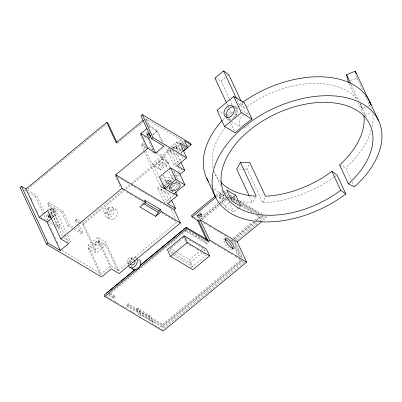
<?xml version="1.0" encoding="UTF-8"?>
<svg xmlns="http://www.w3.org/2000/svg" width="402" height="402" viewBox="0 0 402 402"><rect width="100%" height="100%" fill="white"/><g stroke="black" fill="none" stroke-linecap="round" stroke-linejoin="round"><path stroke-width="0.3" stroke-dasharray="2.01 1.51" d="M333.781 177.413A90.038 55.556 -25 0 1 262.797 202.859L247.039 169.066L249.265 163.539M262.797 202.859L265.25 196.779M239.798 201.186A90.038 55.556 -25 0 0 252.441 202.844L255.627 197.231M141.434 204.628L143.579 202.131M227.728 116.62L233.21 111.58M214.949 78.048L221.005 80.998L226.537 76.35M27.582 189.282L106.389 124.228M28.452 192.463L35.24 196.498L36.632 195.347L47.979 219.683L46.587 220.829L43.682 214.608M117.294 143.308L142.695 122.339M145.569 119.967L146.524 119.173L181.287 139.841L183.126 143.785M53.32 209.201L54.712 208.055L56.602 212.11L55.21 213.256L53.32 209.201L48.833 206.538L47.572 203.834L48.964 202.683L62.983 211.015L69.285 224.537L74.666 227.733M48.833 206.538L50.225 205.387L48.964 202.683M47.592 210.206L49.451 208.673L57.3 213.341L66.3 232.642M148.75 126.7L149.68 125.932L157.529 130.6L163.177 142.715M51.486 208.09L60.31 227.014L58.918 228.165L50.094 209.241L51.486 208.09L53.727 209.422L54.36 210.774L56.602 212.11M50.094 209.241L52.335 210.573L53.727 209.422M52.335 210.573L52.969 211.924L54.36 210.774M52.195 217.552L57.3 213.341M152.886 134.429L157.529 130.6M52.17 217.859L55.416 215.176L64.415 234.477M152.86 134.73L157.036 131.283L161.916 141.75M143.846 150.509L141.208 144.846L142.599 143.695L145.268 145.283M47.572 203.834L61.591 212.166L62.983 211.015M61.591 212.166L67.893 225.683L69.285 224.537M77.671 225.798L75.043 220.165L76.435 219.02L81.611 222.095M177.83 172.649L181.629 169.513L173.78 164.85L166.845 149.976L170.091 147.298M170.559 146.911L176.589 141.931L178.684 143.177M146.011 151.021L152.056 163.976L171.222 148.152M171.704 147.755L181.287 139.841M162.157 159.097L153.805 165.991L160.534 169.996L168.885 163.096L162.157 159.097L161.529 157.745L171.126 149.82M173.046 148.237L175.448 146.253L182.176 150.253L182.804 151.604L176.081 147.604L175.448 146.253M176.408 164.614L169.991 150.845L172.307 148.931M172.775 148.549L178.805 143.569M82.129 222.401L83.164 223.02L162.514 157.514L167.765 168.78M176.081 147.604L179.789 144.539M182.111 142.625L184.433 140.71M79.757 222.969L82.892 224.834L123.962 190.935M125.891 189.337L131.208 184.95M131.69 184.553L165.026 157.031L169.79 167.252M166.845 149.976L174.694 154.644L177.945 151.961M178.408 151.579L182.583 148.132M183.046 147.75L184.438 146.599L181.297 144.735M69.144 242.878L70.536 241.728L67.36 234.914M152.056 163.976L159.906 168.639L168.257 161.745L168.885 163.096M184.031 148.72L185.89 147.192M187.744 145.66L189.136 144.509M73.812 229.205L81.35 233.683L82.742 232.537L79.325 225.215M169.991 150.845L177.84 155.514L179.232 154.363M181.086 152.83L182.945 151.303M173.78 164.85L183.523 156.805M118.756 270.395L110.907 265.732L101.158 273.777L87.922 245.386L97.666 237.341L105.515 242.009L118.756 270.395L177.222 222.13M173.739 195.136L164.458 202.799L157.524 187.93L161.699 184.478M162.167 184.096L167.272 179.885L171.458 182.372M144.112 151.077L160.75 186.754L162.172 185.578M162.644 185.186L173.563 176.177M174.036 175.785L177.357 173.041M160.423 177.654L168.337 182.357L173.664 177.96M175.604 176.362L179.473 173.167M100.726 275.239L88.284 248.557L98.028 240.512L105.877 245.18L118.319 271.863M167.604 203.668L160.669 188.799L162.991 186.88M163.453 186.498L170.413 180.754L171.986 181.684M164.84 186.84L174.332 179.001M174.805 178.614L179.553 174.694M87.922 245.386L95.771 250.054L105.515 242.009M157.524 187.93L165.373 192.593L166.765 191.447M170.478 188.382L175.121 184.548L174.071 183.93M88.284 248.557L96.133 253.22L105.877 245.18M160.669 188.799L168.518 193.462L169.91 192.317M172.694 190.015L178.262 185.417L176.146 180.88M215.839 195.513L222.06 190.377M216.472 196.864L222.693 191.729L222.271 190.829M238.406 207.934L233.743 211.784L228.994 209.336L224.773 206.452L219.733 195.638L222.994 192.94M223.462 192.558L226.261 190.246M136.549 268.35L137.519 267.551L136.539 268.4M198.447 219.462L219.16 202.362M219.643 201.965L225.904 196.794M226.386 196.397L227.833 195.206L229.979 196.483M109.083 292.656L109.711 294.013L185.719 231.266L207.025 243.934L210.085 241.406M201.02 218.934L218.392 204.593M220.321 202.995L226.115 198.216M200.955 219.266L218.814 204.523M219.296 204.126L226.05 198.548M226.532 198.151L228.462 196.558L227.833 195.206M202.08 219.929L219.487 205.558M221.422 203.96L227.225 199.171M183.774 237.607L169.85 249.099L172.373 254.506M108.57 294.329L113.073 297.008L114.464 295.857L115.093 297.209L113.701 298.359L108.198 295.088M224.773 206.452L229.436 202.603M238.873 207.548L240.27 206.397M243.275 261.139L162.815 327.56L127.158 306.359L126.529 305.007L128.057 303.746L162.594 324.278L163.227 325.63L242.155 260.471M127.158 306.359L128.69 305.098L163.227 325.63M176.659 252.17L189.407 259.752L199.487 251.426M201.407 249.843L203.327 248.26L205.166 252.2M174.815 254.029L189.764 262.918L202.176 252.672M204.085 251.099L205.517 249.913M153.232 322.258L140.896 314.922L139.504 316.072L136.353 309.314L137.745 308.163L150.077 315.5L153.232 322.258L151.84 323.409L162.488 329.74L244.622 261.938L243.723 261.406M173.438 255.139L192.558 266.511L206.477 255.019L195.854 248.702M233.09 237.999L252.878 221.668M254.808 220.075L259.632 216.09L260.265 217.442L256.396 220.633M230.678 239.994L231.798 240.657L233.728 239.069M234.205 238.672L255.401 221.175M255.883 220.778L262.144 215.608L262.777 216.959L258.431 220.542M234.15 238.999L254.461 222.231M235.27 239.667L256.501 222.14M236.602 240.476L258.134 222.698M260.049 221.12L265.792 216.382L266.42 217.733L262.109 221.291M136.353 309.314L148.685 316.65L150.077 315.5M162.594 324.278L240.135 260.27L241.255 260.938L162.187 326.208L126.529 305.007M186.151 230.547L206.392 242.582L207.653 241.552M226.979 76.003L228.743 74.611M235.552 109.555L238.215 107.455M238.657 107.103L243.456 103.555M359.961 103.535L362.328 108.605L365.599 107.223M367.78 106.304L371.051 104.922M350.474 80.435L357.001 78.284L356.554 75.857M364.448 114.811L371.574 112.47M244.125 169.136L236.683 169.046M244.707 169.121L247.039 169.066M229.658 109.59L230.713 111.841L236.763 114.796A80.556 49.707 -25 0 0 233.215 118.158M339.61 164.956L345.665 167.91L351.896 181.267M227.577 200.477L219.733 195.638M235.507 106.429L238.125 107.987M240.743 109.54L248.597 114.213M217.562 110.58L222.914 113.761M227.748 119.459L230.889 121.324M231.411 121.635L240.306 126.921M157.036 131.283L149.187 126.615L145.403 118.505M164.991 145.785L166.051 146.413M169.227 148.303L175.584 152.082M177.699 153.338L182.995 156.489M143.594 136.152L146.735 138.022M224.758 191.985L227.462 193.588M230.16 195.191L233.396 197.121M233.939 197.442L236.1 198.724M239.336 200.648L262.014 214.13M148.474 147.187L153.278 150.047M157.016 152.268L165.026 157.031M224.849 193.015L228.09 194.94M230.788 196.543L237.265 200.397M239.426 201.683L260.481 214.201M262.642 215.482L266.42 217.733M230.512 196.799L232.657 198.075M233.195 198.392L236.949 200.623M240.165 202.538L258.928 213.693M232.753 199.106L238.115 202.296M240.793 203.889L256.878 213.452M260.632 215.683L262.777 216.959M141.208 144.846L146.534 148.011M156.122 153.715L162.514 157.514M152.624 152.268L154.715 153.514M161.529 157.745L168.257 161.745M227.562 197.02L229.698 198.292M232.909 200.201L238.788 203.693M241.461 205.286L254.285 212.909M258.561 215.452L259.632 216.09M228.728 198.688L230.331 199.643M241.019 206L252.245 212.673M256.521 215.216L260.265 217.442M175.121 183.553L178.262 185.417M160.75 186.754L163.976 188.674M194.126 217.261L197.357 219.18M203.839 223.035L205.975 224.306M209.181 226.21L211.854 227.798M213.995 229.07L222.01 233.838M224.15 235.11L227.356 237.019M231.632 239.562L232.698 240.195L240.843 257.657M234.718 241.396L233.823 240.863L241.964 258.325M117.545 176.88L128.866 183.613M131.022 184.895L136.414 188.101M138.569 189.382L170.378 208.291M211.688 242.356L215.964 244.898M218.105 246.17L221.844 248.396M223.984 249.667L227.19 251.572M227.723 251.893L231.999 254.436M235.205 256.34L238.949 258.566M122.223 189.432L124.359 190.699M126.494 191.97L132.901 195.779M135.037 197.05L143.047 201.814M161.916 213.035L176.694 221.819M185.99 229.447L207.306 242.125M186.327 238.15L203.327 248.26M186.292 243.014L193.201 247.119M112.093 207.367L115.454 209.367M107.379 207.894L110.746 209.899M170.282 248.381L176.126 251.853M168.94 250.536L174.282 253.712M104.711 212.904L108.078 214.904M106.731 217.432L110.093 219.432M27.627 189.995L36.632 195.347M24.276 189.98L26.366 191.221M75.043 220.165L79.229 222.658M135.419 257.38L136.861 258.24M130.705 257.913L134.072 259.913A2.844 2.06 -59.3 0 0 130.454 262.898M52.969 211.924L55.21 213.256M47.567 210.507L55.416 215.176M75.204 228.055L82.742 232.537M67.893 225.683L73.275 228.884M128.037 262.923L129.474 263.782M48.511 220L51.732 221.914M54.948 223.829L60.31 227.014M40.753 217.341L47.034 221.075M47.657 221.467L53.019 224.658M55.702 226.251L58.918 228.165M63.732 237.682L70.536 241.728M61.868 250.411L101.158 273.777M110.158 293.299L114.464 295.857M109.711 294.013L115.093 297.209M106.857 296.661L111.676 299.525M113.816 300.802L119.168 303.982M121.841 305.57L126.66 308.434M130.404 310.666L134.685 313.208M236.994 99.631L239.361 104.701L244.501 108.404A80.556 49.707 -25 0 1 246.793 106.721M357.001 78.284L362.78 90.676M365.147 95.746L371.448 109.264M361.081 105.595L366.795 117.841M351.031 84.385L358.911 101.284M349.408 84.028L356.765 99.802M358.076 102.616L363.328 113.882M352.152 181.825L353.971 185.719M241.878 102.776L244.501 108.404M221.005 80.998L229.411 99.023M229.673 99.585L232.301 105.218M235.19 111.414L236.763 114.796M226.773 103.394L227.557 105.083M227.823 105.646L228.607 107.339M228.507 118.299L229.552 120.535M230.597 122.776L234.507 131.163M249.552 196.648L252.441 202.844M228.969 201.538L233.743 211.784M215.291 174.156L220.999 186.402M223.366 195.03A2.276 1.402 -25 0 1 220.472 197.422A2.276 1.402 -25 0 1 219.904 195.025A2.276 1.402 -25 0 1 223.366 195.03L223.999 196.382A2.276 1.402 -25 0 1 221.105 198.774A2.276 1.402 -25 0 1 220.532 196.377A2.276 1.402 -25 0 1 223.999 196.382M219.13 196.618L219.758 197.97M235.165 241.662L243.044 258.561M231.798 240.657L232.848 242.914M234.688 246.853L239.416 256.994M240.728 259.808L241.255 260.938M234.617 248.441L238.029 255.762M239.346 258.581L240.135 260.27M176.589 141.931L181.985 153.499M176.503 147.735L177.136 149.087M177.84 155.514L180.664 161.574M174.694 154.644L180.342 166.76M174.091 171.76L177.779 179.664M206.392 242.582L207.025 243.934M146.524 119.173L149.68 125.932M168.815 171.031L173.282 180.609M162.835 162.398A2.276 1.402 -25 0 1 159.941 164.79A2.276 1.402 -25 0 1 159.368 162.393A2.276 1.402 -25 0 1 162.835 162.398L163.463 163.75A2.276 1.402 -25 0 1 160.574 166.142A2.276 1.402 -25 0 1 160.001 163.745A2.276 1.402 -25 0 1 163.463 163.75M170.413 180.754L171.182 182.402M172.468 185.156L174.523 189.563M167.272 179.885L169.212 184.051M170.528 186.87L171.84 189.684M172.101 190.246L173.151 192.498M168.337 182.357L169.121 184.041M170.433 186.845L173.046 192.457M147.785 138.645L153.177 150.207M158.594 163.986L159.227 165.338M163.493 175.729L168.232 185.895M168.498 186.463L169.287 188.156M159.906 168.639L160.534 169.996M168.518 193.462L171.342 199.523M185.086 229.914L185.719 231.266M139.936 133.977L146.609 148.298M153.805 165.991L158.85 176.81M142.599 143.695L145.75 150.459M162.946 187.277L163.579 188.628M165.373 192.593L169.227 200.854M169.483 201.407L171.026 204.708M171.182 209.176L175.905 219.316M183.141 236.255L186.041 242.476M189.407 259.752L192.558 266.511M189.764 262.918L192.392 268.551M114.851 175.277L120.63 187.669M162.187 326.208L162.815 327.56M148.685 316.65L151.574 322.846M137.745 308.163L140.896 314.922M97.666 237.341L110.907 265.732M128.057 303.746L128.69 305.098M98.972 241.994A2.276 1.402 -25 0 1 96.083 244.386A2.276 1.402 -25 0 1 95.51 241.989A2.276 1.402 -25 0 1 98.972 241.994L99.606 243.346A2.276 1.402 -25 0 1 96.711 245.738A2.276 1.402 -25 0 1 96.138 243.341A2.276 1.402 -25 0 1 99.606 243.346M98.028 240.512L110.997 268.33M94.736 243.587L95.364 244.939M83.164 223.02L95.771 250.054M82.892 224.834L96.133 253.22M113.073 297.008L113.701 298.359M76.435 219.02L78.274 222.959M77.933 226.361L81.35 233.683M64.682 235.044L68.124 242.426M49.451 208.673L62.687 237.059M48.612 223.658L49.411 225.361M50.732 228.2L51.526 229.904M52.848 232.738L53.642 234.441M54.702 236.713L55.496 238.416M56.823 241.255L57.617 242.959M35.24 196.498L43.416 214.04M31.039 198.131L31.828 199.819M37.079 211.085L37.868 212.774M220.487 181.84A80.556 49.707 -25 0 1 214.05 171.146M213.125 168.006A80.556 49.707 -25 0 1 224.718 127.841M247.255 106.389A80.556 49.707 -25 0 1 357.669 100.033M360.081 103.671A80.556 49.707 -25 0 1 362.328 108.605M244.125 128.017A7.588 5.427 -61.7 0 0 247.205 126.62L247.567 126.328A7.588 5.578 -56.8 0 0 249.562 124.193M233.783 105.867A7.583 5.502 -59.3 0 1 236.818 114.887M236.597 115.329A7.583 5.502 -59.3 0 1 236.356 115.761M231.029 119.922A7.583 5.502 -59.3 0 1 226.437 118.208M225.522 115.118A7.583 5.502 -59.3 0 1 225.597 113.761M226.904 110.128A7.583 5.502 -59.3 0 1 227.17 109.706M228.401 108.183A7.583 5.502 -59.3 0 1 228.748 107.847M230.637 106.53A7.583 5.502 -59.3 0 1 231.029 106.344M243.29 114.962A7.588 5.578 -56.8 0 0 242.522 115.505L242.17 115.826A7.588 5.427 -61.7 0 0 239.421 120.399L239.316 120.881A7.563 5.231 -66.3 0 0 240.295 126.615M245.31 114.067A7.588 5.578 -56.8 0 1 246.913 113.872L247.315 113.912A7.563 5.688 -51.6 0 1 248.793 114.344M372.986 114.218A90.038 55.556 -25 0 1 371.835 127.695M371.232 130.017A90.038 55.556 -25 0 1 345.665 167.91M336.102 175.734A90.038 55.556 -25 0 1 334.248 177.081M238.1 200.804A90.038 55.556 -25 0 1 231.919 199M229.577 198.131A90.038 55.556 -25 0 1 227.879 197.427M224.623 195.885A90.038 55.556 -25 0 1 213.688 188.01M211.693 185.85A90.038 55.556 -25 0 1 210.527 184.407M223.045 119.464A90.038 55.556 -25 0 1 224.658 117.736M227.175 115.178A90.038 55.556 -25 0 1 230.713 111.841M239.361 104.701A90.038 55.556 -25 0 1 242.125 102.671M234.683 107.213A6.497 4.713 -59.3 0 1 234.396 117.022M234.1 117.309A6.497 4.713 -59.3 0 1 228.045 118.359M163.393 187.86A2.276 1.402 -25 0 1 162.931 186.89M164.197 185.352A2.276 1.402 -25 0 1 167.026 185.357M167.815 187.036A2.276 1.402 -25 0 1 166.564 188.96M163.735 188.955A2.276 1.402 -25 0 1 163.564 188.242M164.83 186.704A2.276 1.402 -25 0 1 166.468 186.237M183.317 146.187A2.276 1.402 -25 0 1 182.217 146.403M182.659 143.424A2.276 1.402 -25 0 1 184.95 143.68M184.965 146.956A2.276 1.402 -25 0 1 183.387 147.7M181.885 145.745A2.276 1.402 -25 0 1 182.272 145.358M184.392 144.564A2.276 1.402 -25 0 1 184.885 144.619M49.471 213.392A2.276 1.402 -25 0 1 51.737 213.688A2.276 1.402 -25 0 1 51.074 215.618M47.783 215.889A2.276 1.402 -25 0 1 48.446 213.959M50.662 214.593A2.276 1.402 -25 0 1 52.461 215.196A2.276 1.402 -25 0 1 51.702 216.969M173.694 170.93A5.688 3.507 -25 0 1 174.121 172.719M172.83 175.111A5.688 3.507 -25 0 1 166.639 177.724A5.688 3.507 -25 0 1 163.458 174.764M169.368 169.89A5.688 3.507 -25 0 1 170.282 169.77M146.464 133.605A2.276 1.402 -25 0 1 147.73 132.067M172.654 148.117A2.276 1.402 -25 0 1 176.056 147.152A2.276 1.402 -25 0 1 175.252 149.66M173.669 149.082A2.276 1.402 -25 0 1 176.684 148.504A2.276 1.402 -25 0 1 176.362 150.685M174.242 151.479A2.276 1.402 -25 0 1 172.895 150.675M128.193 264.707A5.708 4.141 -59.3 0 1 130.836 258.345A5.708 4.141 -59.3 0 1 136.293 258.019M131.554 266.707A5.708 4.141 -59.3 0 1 131.494 265.833M197.015 215.336A2.276 1.402 -25 0 1 196.844 214.623M199.206 212.673A2.276 1.402 -25 0 1 200.935 213.085M232.502 249.351A6.673 2.035 50.5 0 1 226.361 245.361A6.673 2.035 50.5 0 1 224.246 239.029M106.419 212.804A2.839 2.06 -59.3 0 0 107.816 208.211A2.839 2.06 -59.3 0 0 103.902 210.186A2.839 2.06 -59.3 0 0 106.419 212.804M109.781 214.804A2.839 2.06 -59.3 0 0 111.183 210.211A2.839 2.06 -59.3 0 0 107.269 212.186A2.839 2.06 -59.3 0 0 109.781 214.804M110.158 217.231A5.708 4.141 -59.3 0 0 112.967 208.005A5.708 4.141 -59.3 0 0 105.103 211.97A5.708 4.141 -59.3 0 0 110.158 217.231M113.525 219.231A5.708 4.141 -59.3 0 0 116.334 210.005A5.708 4.141 -59.3 0 0 108.47 213.97A5.708 4.141 -59.3 0 0 113.525 219.231M129.745 262.823A2.844 2.06 -59.3 0 0 131.142 258.23A2.844 2.06 -59.3 0 0 127.223 260.205A2.844 2.06 -59.3 0 0 129.745 262.823"/><path stroke-width="0.6" d="M363.926 115.565A80.556 49.707 -25 0 1 339.61 164.956L348.433 183.88L354.489 186.835A90.038 55.556 -25 0 0 325.911 95.701A90.038 55.556 -25 0 0 212.849 189.04A90.038 55.556 -25 0 0 345.841 193.975L337.017 175.051L331.871 171.347A80.556 49.707 -25 0 1 265.471 196.226L249.712 162.433L240.446 162.418L236.683 169.046L249.024 195.523M39.215 217.402L47.567 210.507L60.802 238.894L68.652 243.562L60.3 250.456L47.064 222.07L39.215 217.402L25.979 189.015L21.492 186.347L20.1 187.498L46.577 244.275L101.52 276.943L111.264 268.898L119.113 273.566L180.362 222.999L161.302 211.668L160.242 209.397L144.544 200.065L145.604 202.332L139.936 207.01L155.634 216.346L158.167 212.387L159.277 211.462L159.091 211.055L144.961 202.658M159.091 211.055L160.242 209.397M164.86 188.809L170.312 183.955L176.001 179.614L184.97 184.945L179.282 189.287L173.835 194.141L164.86 188.809L159.368 177.026L170.503 167.83L179.473 173.167L184.97 184.945M25.979 189.015L106.716 122.364L107.836 123.027L117.032 142.745M183.734 150.84L191.161 144.71L190.528 143.358L142.313 114.691L140.921 115.841L151.634 138.821L163.971 146.152L155.619 153.051L147.77 148.383L140.836 133.514L146.866 128.534M143.489 120.087L116.173 142.64L106.716 122.364M47.064 222.07L51.702 218.241M140.836 133.514L148.685 138.177L150.539 136.645M151.634 138.821L153.026 137.67L186.669 157.674L176.925 165.719L184.774 170.383L180.026 174.302M145.604 202.332L122.057 188.332L115.751 174.815L147.77 148.383M46.577 244.275L47.969 243.125L60.3 250.456M60.802 238.894L122.057 188.332M233.733 96.47L217.03 110.259L224.592 126.484L235.291 132.841L243.115 125.776L252.009 119.062L244.446 102.842L233.733 96.47L241.295 112.691L252.009 119.062M183.407 150.916L187.583 147.469L184.433 140.71L191.161 144.71M224.592 126.484L241.295 112.691M175.548 191.769L177.347 195.623L167.604 203.668L175.453 208.331L174.061 209.482L115.751 174.815M155.634 216.346L161.302 211.668M215.361 195.91L191.437 215.658L192.066 217.01L198.794 221.01L208.251 241.29L209.643 240.14L246.642 262.139L163.122 331.092L104.811 296.425L104.183 295.073L135.102 269.546M192.066 217.01L215.99 197.261M139.931 265.556L186.312 227.271L207.618 239.939M106.565 293.143L135.087 269.596M140.404 265.209L185.357 228.095M104.811 296.425L186.945 228.622L208.251 241.29M198.794 221.01L200.186 219.864L237.19 241.863L246.642 262.139M184.046 235.793L167.338 249.582L170.488 256.34L192.915 269.677L209.623 255.888L206.472 249.129L184.046 235.793L187.196 242.552L209.623 255.888M231.034 199.045L235.698 195.196L240.738 206.01L235.959 203.588L231.768 200.678L226.723 189.86L230.914 192.774L235.698 195.196M170.488 256.34L187.196 242.552M237.19 241.863L261.632 221.688M241.089 101.083L228.743 74.611L223.602 70.908L214.949 78.048L226.507 102.832M348.886 82.902L348.097 81.214L346.569 74.807L355.293 71.129L371.051 104.922A90.038 55.556 -25 0 0 242.592 102.339M187.583 147.469L179.734 142.8L186.669 157.674M163.89 187.623L166.046 188.9M174.116 193.704L177.347 195.623M143.514 203.673L158.167 212.387M130.052 267.451L133.414 269.456M331.871 171.347L340.695 190.272L345.841 193.975M369.664 101.56L378.488 120.484M346.569 74.807L350.509 83.259M223.602 70.908L236.471 98.505M240.446 162.418L256.205 196.211A80.556 49.707 -25 0 1 220.864 182.252M206.708 178.192L215.537 197.116M180.92 162.122L184.774 170.383M200.186 219.864L209.643 240.14M197.488 220.256L206.688 239.979M170.503 167.83L176.001 179.614M142.313 114.691L153.026 137.67M148.685 138.177L155.619 153.051M186.312 227.271L186.945 228.622M171.599 200.07L175.453 208.331M174.061 209.482L180.362 222.999M21.492 186.347L47.969 243.125M355.293 71.129L356.157 74.053M340.695 190.272A80.556 49.707 -25 0 1 221.713 185.855A80.556 49.707 -25 0 1 322.866 102.349A80.556 49.707 -25 0 1 348.433 183.88M208.447 181.387A90.038 55.556 -25 0 1 222.261 120.334M227.371 117.711A6.497 4.713 -59.3 0 1 227.577 110.53A6.497 4.713 -59.3 0 1 233.793 106.922M51.22 217.291A2.276 1.402 -25 0 1 48.411 217.241A2.276 1.402 -25 0 1 49.562 214.99M50.587 215.939A2.276 1.402 -25 0 1 48.064 216.15M134.504 260.23A2.844 2.06 -59.3 0 1 133.946 264.204A2.844 2.06 -59.3 0 1 130.645 264.144M136.926 258.953A5.708 4.141 -59.3 0 1 134.635 266.491A5.708 4.141 -59.3 0 1 128.54 265.883M138.78 259.385A5.708 4.141 -59.3 0 1 139.459 266.858A5.708 4.141 -59.3 0 1 132.539 268.817M150.569 135.348A2.276 1.402 -25 0 1 147.167 135.514A2.276 1.402 -25 0 1 149.454 133.007M149.941 133.997A2.276 1.402 -25 0 1 146.926 134.575M201.106 213.804A2.276 1.402 -25 0 1 199.578 215.477A2.276 1.402 -25 0 1 197.307 215.593M224.974 239.12A6.673 2.035 50.5 0 1 229.924 243.29A6.673 2.035 50.5 0 1 232.668 248.737M231.009 116.359A6.497 4.713 -59.3 0 0 232.487 105.892A6.497 4.713 -59.3 0 0 223.994 112.178A6.497 4.713 -59.3 0 0 231.009 116.359M179.036 183.307A5.688 3.452 -22.8 0 0 171.433 184.618A5.688 3.563 -27.2 0 0 170.679 190.201A5.688 3.563 -27.2 0 0 178.161 188.623A5.688 3.452 -22.8 0 0 179.036 183.307M198.829 217.16A2.276 1.402 -25 0 0 201.724 214.768A2.276 1.402 -25 0 0 198.261 214.763A2.276 1.402 -25 0 0 198.829 217.16M225.587 240.828A6.673 2.035 50.5 0 0 233.431 248.471A6.673 2.035 50.5 0 0 229.587 240.225A6.673 2.035 50.5 0 0 225.587 240.828"/></g></svg>
